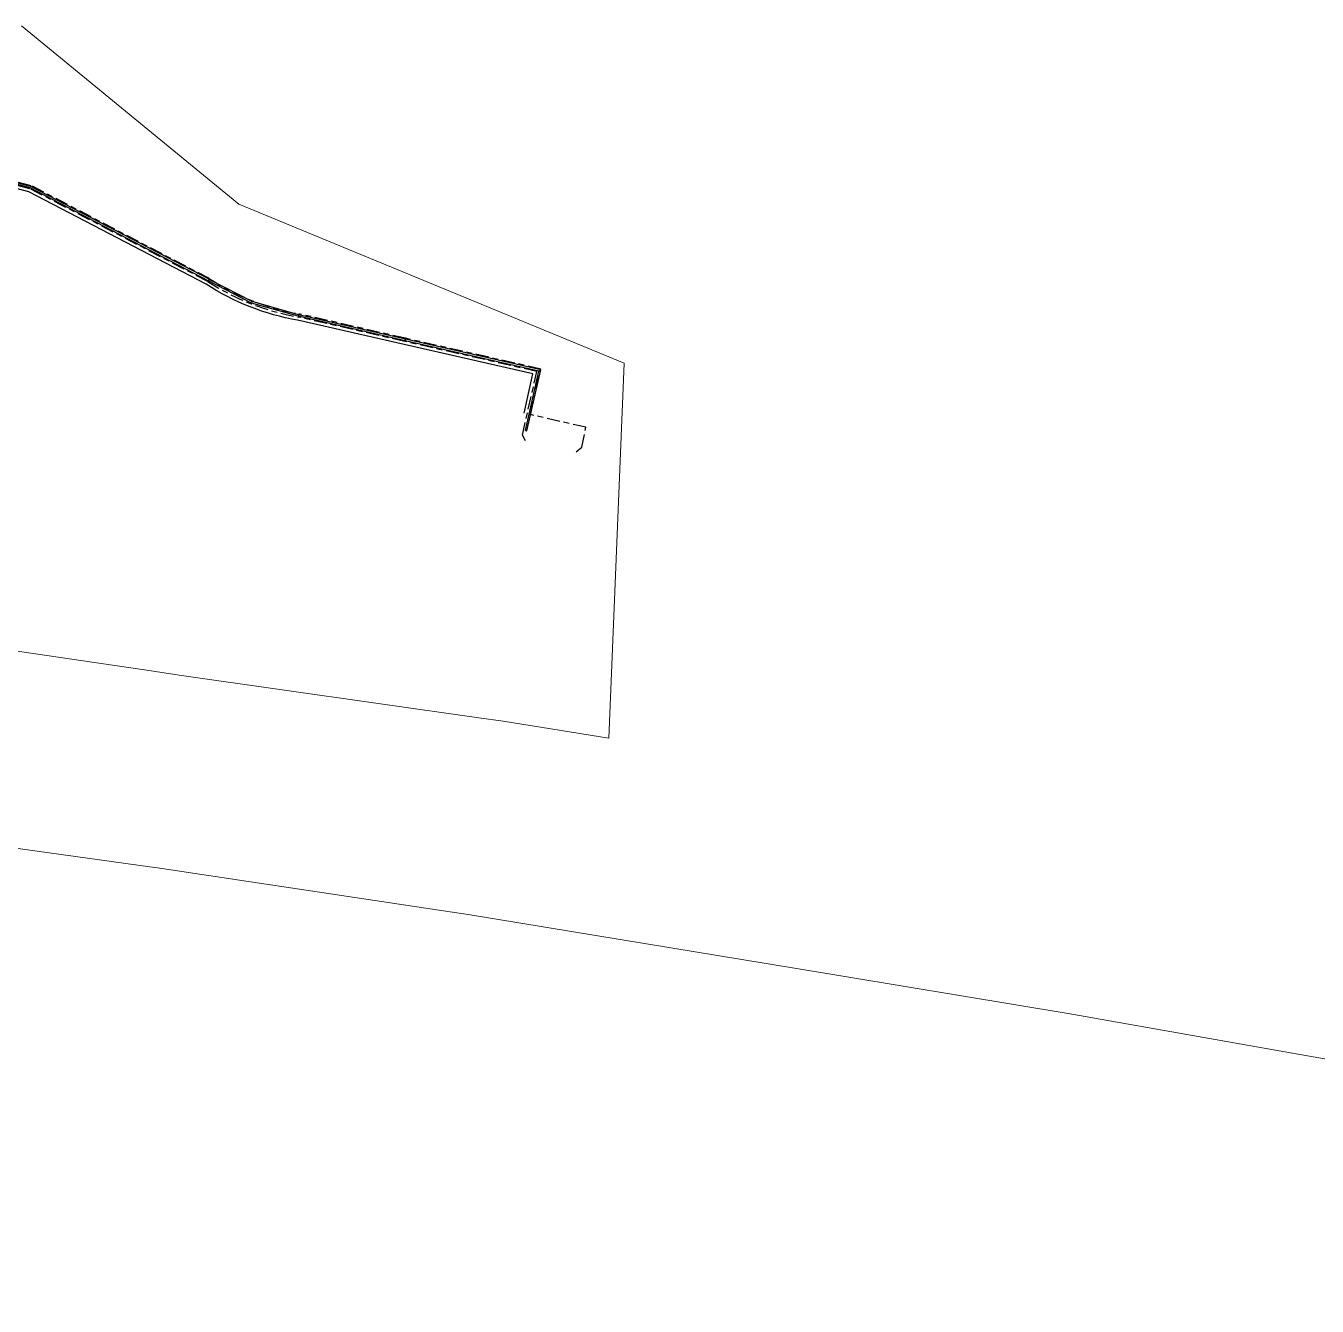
# Model space of a CAD drawing. Header units: metres. Extents: x 292510 to 295946, y 6251475 to 6256272.
# Drawn here: x 295126.9 to 295523.9, y 6255204.4 to 6255598.1 of the extents above; entities that cross this region are included whole.
import ezdxf

# ---------------------------------------------------------------- set-up
doc = ezdxf.new("R2010")
doc.units = ezdxf.units.M
doc.linetypes.add('Cable Exist UG', pattern=[8.2, 4, -1.2, 1.8, -1.2])
doc.layers.add('Cadastre Land Parcels_SP_EXT', color=7, linetype='Continuous', lineweight=5)
doc.layers.add('Duct_SP_EXT', color=7, linetype='Continuous')
doc.layers.add('Mains_HV_EXT', color=7, linetype='Continuous')
doc.styles.get("Standard").update_dxf_attribs({"font": 'arial.ttf'})
doc.linetypes.add('Cable E UG', pattern='A,6,-0.5,["E",Standard,S=1.7,R=0,X=0.5,Y=-1],-2.9', length=9.4)

msp = doc.modelspace()

# ---------------------------------------------------------------- linework, layer by layer
at = {"layer": 'Cadastre Land Parcels_SP_EXT', "linetype": 'Continuous'}
for points in [[(294974.89, 6255427.75), (295165.4, 6255399.7), (295174, 6255398.44), (295266.19, 6255385.33), (295273.63, 6255384.27), (295306.17, 6255379.04), (295310.89, 6255494.32), (295310.89, 6255494.32), (295192.44, 6255543.21), (295125.53, 6255598.09)], [(295070.03, 6254930.58), (295510.95, 6255019.1), (295510.95, 6255019.1), (295512.91, 6255021.94), (295519.49, 6255023.26), (295530.95, 6255039.71), (295903.34, 6255112.6), (295904.81, 6255122.22), (295920.96, 6255228.09), (295560.95, 6255274.24), (295447.37, 6255294.38), (295363.2, 6255308.27), (295263.47, 6255324.74), (295167.42, 6255339.2), (295164.98, 6255339.53), (295060.26, 6255354.03)]]:
    msp.add_lwpolyline(points, dxfattribs=at)
at = {"layer": 'Duct_SP_EXT'}
for p, q in [((295128.45, 6255548.7), (295098.48, 6255556.54)), ((295128.28, 6255548.25), (295098.37, 6255556.07)), ((295128.45, 6255548.7), (295128.36, 6255548.48)), ((295183.23, 6255520.14), (295128.45, 6255548.7)), ((295128.28, 6255548.25), (295128.36, 6255548.48)), ((295182.99, 6255519.72), (295128.28, 6255548.25)), ((295182.99, 6255519.72), (295183.11, 6255519.93)), ((295183.01, 6255519.71), (295182.99, 6255519.72)), ((295183.01, 6255519.71), (295183.13, 6255519.92)), ((295183.02, 6255519.7), (295183.01, 6255519.71)), ((295183.02, 6255519.7), (295183.13, 6255519.92)), ((295196.29, 6255512.86), (295183.02, 6255519.7)), ((295183.23, 6255520.14), (295183.11, 6255519.93)), ((295183.24, 6255520.13), (295183.13, 6255519.92)), ((295183.25, 6255520.12), (295183.13, 6255519.92)), ((295183.25, 6255520.12), (295183.23, 6255520.14)), ((295196.46, 6255513.31), (295183.24, 6255520.13)), ((295183.24, 6255520.13), (295183.25, 6255520.12)), ((295196.29, 6255512.86), (295196.38, 6255513.09)), ((295210.66, 6255508.8), (295196.29, 6255512.86)), ((295196.46, 6255513.31), (295196.38, 6255513.09)), ((295210.77, 6255509.27), (295196.46, 6255513.31)), ((295210.66, 6255508.8), (295210.72, 6255509.04)), ((295210.67, 6255508.8), (295210.66, 6255508.8)), ((295210.67, 6255508.8), (295210.72, 6255509.04)), ((295210.68, 6255508.8), (295210.67, 6255508.8)), ((295210.68, 6255508.8), (295210.73, 6255509.04)), ((295243.49, 6255501.27), (295210.68, 6255508.8)), ((295210.76, 6255509.27), (295210.72, 6255509.04)), ((295210.77, 6255509.27), (295210.72, 6255509.04)), ((295210.78, 6255509.27), (295210.73, 6255509.04)), ((295210.78, 6255509.27), (295210.76, 6255509.27)), ((295210.76, 6255509.27), (295210.77, 6255509.27)), ((295243.6, 6255501.74), (295210.78, 6255509.27)), ((295243.49, 6255501.27), (295243.55, 6255501.51)), ((295284.65, 6255491.93), (295243.49, 6255501.27)), ((295243.6, 6255501.74), (295243.55, 6255501.51)), ((295285.23, 6255492.29), (295243.6, 6255501.74)), ((295280.51, 6255473.61), (295284.65, 6255491.93)), ((295280.98, 6255473.5), (295285.23, 6255492.29)), ((295284.65, 6255491.93), (295284.94, 6255492.11)), ((295285.23, 6255492.29), (295284.94, 6255492.11)), ((295280.51, 6255473.61), (295280.75, 6255473.55)), ((295280.98, 6255473.5), (295280.75, 6255473.55))]:
    msp.add_line(p, q, dxfattribs=at)
at = {"layer": 'Mains_HV_EXT', "linetype": 'Cable Exist UG'}
for points in [[(295296.15, 6255467.06), (295297.84, 6255468.52), (295299.07, 6255474.64), (295282.03, 6255478.54), (295282.03, 6255478.54), (295285.2, 6255492.56), (295243.66, 6255502), (295210.83, 6255509.53), (295210.8, 6255509.53), (295210.8, 6255509.53, -0.100679), (295183.4, 6255520.33), (295183.4, 6255520.33), (295183.36, 6255520.36), (295128.55, 6255548.94), (295098.54, 6255556.79)], [(295280.49, 6255470.44), (295279.59, 6255472.26), (295284.01, 6255491.81), (295243.43, 6255501.02), (295243.43, 6255501.02), (295210.63, 6255508.55), (295210.63, 6255508.55, -0.100679), (295182.86, 6255519.5), (295182.86, 6255519.5), (295128.18, 6255548.01), (295098.31, 6255555.81)]]:
    msp.add_lwpolyline(points, format="xyb", dxfattribs=at)
at = {"layer": 'Mains_HV_EXT', "linetype": 'Cable E UG'}
msp.add_lwpolyline([(295280.08, 6255478.95), (295282.81, 6255491.05), (295243.21, 6255500.05), (295210.43, 6255507.57), (295210.43, 6255507.57, -0.100435), (295182.35, 6255518.63), (295182.35, 6255518.63), (295127.82, 6255547.07), (295098.09, 6255554.84)], format="xyb", dxfattribs=at)

doc.saveas('drawing.dxf')
